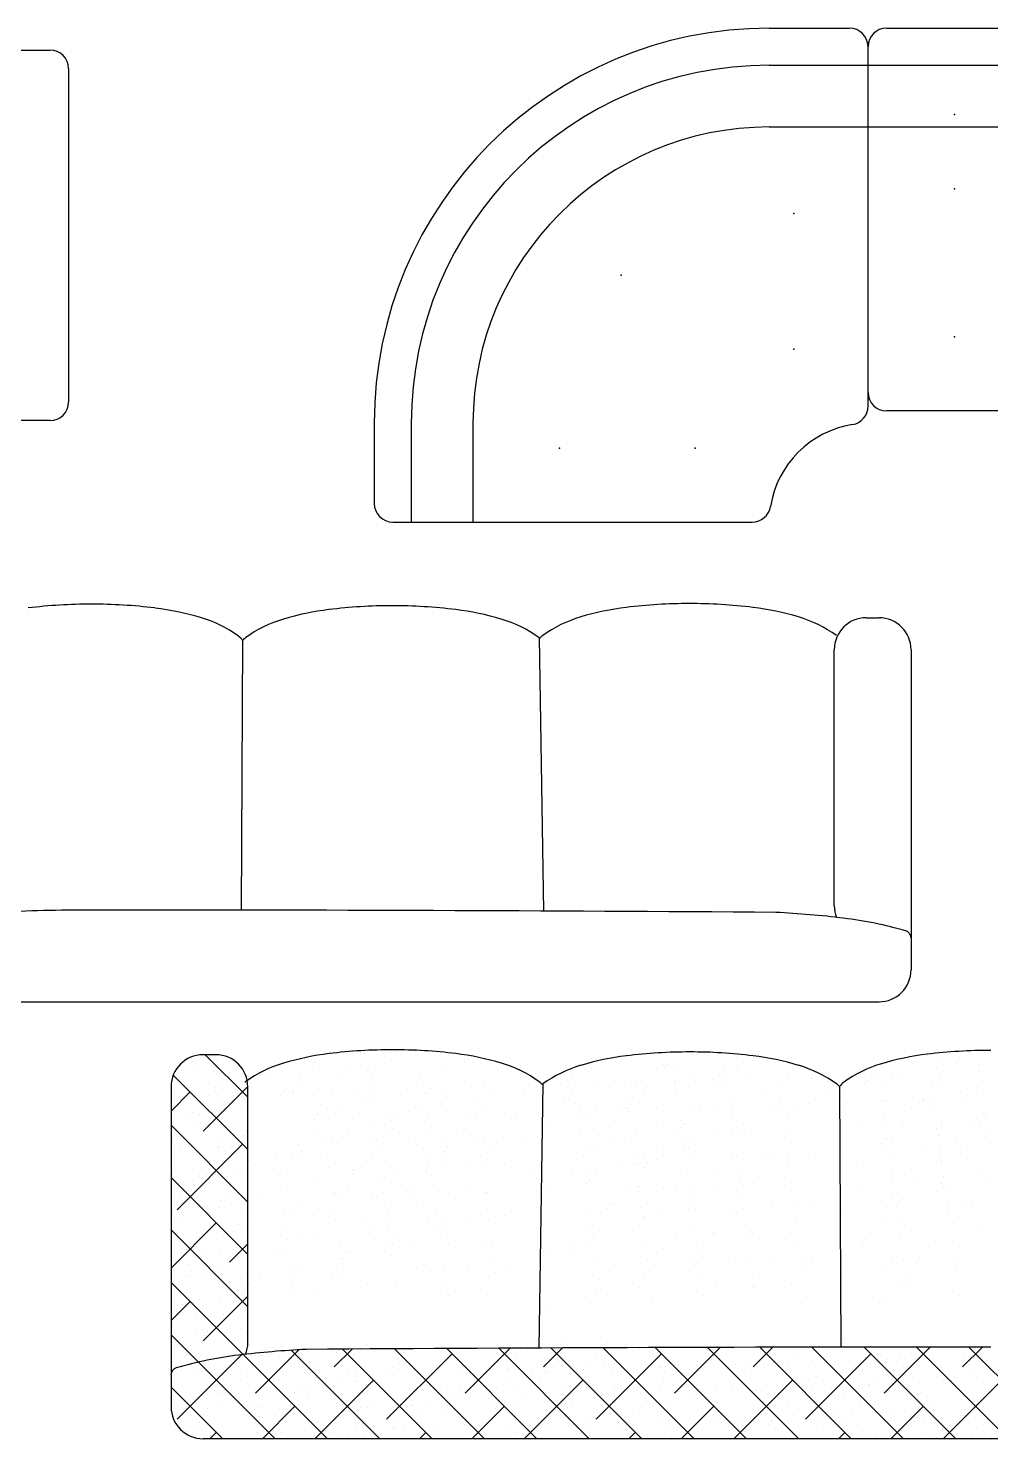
# Model space of a CAD drawing. Header units: inches. Extents: x 10.1 to 52.6, y 12.1 to 36.9.
# Drawn here: x 45.314 to 47.263, y 23.549 to 26.405 of the extents above; entities that cross this region are included whole.
import ezdxf

# ---------------------------------------------------------------- set-up
doc = ezdxf.new("R2010")
doc.units = ezdxf.units.IN
doc.header["$MEASUREMENT"] = 0
for name, color, linetype in [('02', 2, 'Continuous'), ('1', 1, 'Continuous'), ('4', 4, 'Continuous')]:
    doc.layers.add(name, color=color, linetype=linetype)

msp = doc.modelspace()

# ---------------------------------------------------------------- linework, layer by layer
at = {"layer": '02'}
for p, q in [((46.8143, 26.3304), (48.3893, 26.3304)), ((46.0893, 25.6054), (46.0893, 25.4054)), ((45.7583, 24.2409), (45.6722, 24.327)), ((45.7583, 24.1348), (45.6073, 24.2858)), ((45.6414, 24.2517), (45.6028, 24.213)), ((45.7583, 24.2625), (45.668, 24.1721)), ((45.7583, 24.0287), (45.6028, 24.1843)), ((45.7475, 24.1456), (45.6149, 24.013)), ((45.7583, 23.9227), (45.6028, 24.0782)), ((45.6945, 23.9865), (45.6028, 23.8948)), ((45.7583, 23.8166), (45.6028, 23.9721)), ((45.7583, 23.9443), (45.721, 23.907)), ((45.739, 23.9166), (45.739, 23.9166)), ((45.9195, 23.5494), (45.6028, 23.8661)), ((45.6414, 23.8274), (45.6028, 23.7888)), ((45.7583, 23.8382), (45.668, 23.7479)), ((45.8134, 23.5494), (45.6028, 23.76)), ((46.3958, 23.7333), (46.3574, 23.6948)), ((46.6619, 23.5494), (46.4777, 23.7336)), ((46.768, 23.5494), (46.5834, 23.734)), ((46.7152, 23.7344), (46.6226, 23.6418)), ((46.8741, 23.5494), (46.6891, 23.7343)), ((46.8215, 23.7347), (46.7817, 23.6948)), ((46.9801, 23.5494), (46.7949, 23.7346)), ((47.0862, 23.5494), (46.9007, 23.7348)), ((47.1923, 23.5494), (47.0066, 23.735)), ((47.1401, 23.7351), (47.0468, 23.6418)), ((47.2983, 23.5494), (47.1126, 23.7351)), ((47.2463, 23.7352), (47.2059, 23.6948)), ((47.4044, 23.5494), (47.2186, 23.7352)), ((45.7456, 23.7194), (45.6149, 23.5888)), ((45.8618, 23.7296), (45.774, 23.6418)), ((46.0256, 23.5494), (45.8463, 23.7286)), ((45.9693, 23.731), (45.9331, 23.6948)), ((46.1316, 23.5494), (45.9501, 23.7308)), ((46.1718, 23.7213), (46.0392, 23.5888)), ((46.2377, 23.5494), (46.0555, 23.7315)), ((46.3437, 23.5494), (46.161, 23.7321)), ((46.2893, 23.7328), (46.1983, 23.6418)), ((46.4498, 23.5494), (46.2665, 23.7327)), ((46.5559, 23.5494), (46.3721, 23.7332)), ((46.596, 23.7213), (46.4635, 23.5888)), ((47.0203, 23.7213), (46.8877, 23.5888)), ((47.2215, 23.7088), (47.2215, 23.7088)), ((45.7074, 23.5494), (45.6028, 23.6539)), ((46.0127, 23.6683), (45.8937, 23.5494)), ((46.4369, 23.6683), (46.318, 23.5494)), ((46.8612, 23.6683), (46.7423, 23.5494)), ((47.2855, 23.6683), (47.1665, 23.5494)), ((45.8536, 23.6153), (45.7877, 23.5494)), ((46.2778, 23.6153), (46.2119, 23.5494)), ((46.7021, 23.6153), (46.6362, 23.5494)), ((47.1264, 23.6153), (47.0605, 23.5494)), ((45.6945, 23.5622), (45.6816, 23.5494)), ((46.1187, 23.5622), (46.1059, 23.5494)), ((46.543, 23.5622), (46.5301, 23.5494)), ((46.6655, 23.5776), (46.6655, 23.5776)), ((46.9673, 23.5622), (46.9544, 23.5494))]:
    msp.add_line(p, q, dxfattribs=at)
msp.add_arc((46.8143, 25.6054), 0.725, 90, 180, dxfattribs=at)
at = {"layer": '1'}
for p, q in [((47.0143, 25.6399), (47.0143, 26.3679)), ((46.8143, 26.2054), (48.2643, 26.2054)), ((46.2143, 25.6054), (46.2143, 25.4054)), ((45.7477, 25.1659), (45.7451, 24.6197)), ((46.3484, 25.1712), (46.357, 24.6178)), ((46.9459, 24.6285), (46.9459, 25.1469)), ((46.0604, 24.3344), (46.0604, 24.3344)), ((45.6488, 24.3128), (45.6488, 24.3128)), ((45.8939, 24.3134), (45.8939, 24.3134)), ((45.9659, 24.3056), (45.9659, 24.3056)), ((46.049, 24.3319), (46.049, 24.3319)), ((46.0497, 24.3175), (46.0497, 24.3175)), ((46.0985, 24.3328), (46.0985, 24.3328)), ((46.1971, 24.3131), (46.1971, 24.3131)), ((46.2042, 24.3163), (46.2042, 24.3163)), ((46.5145, 24.3193), (46.5145, 24.3193)), ((46.5825, 24.3257), (46.5825, 24.3257)), ((46.6004, 24.3075), (46.6004, 24.3075)), ((46.6083, 24.308), (46.6083, 24.308)), ((46.6596, 24.3283), (46.6596, 24.3283)), ((46.7233, 24.3062), (46.7233, 24.3062)), ((46.7504, 24.3046), (46.7504, 24.3046)), ((46.762, 24.3114), (46.762, 24.3114)), ((47.1351, 24.3252), (47.1351, 24.3252)), ((47.1629, 24.316), (47.1629, 24.316)), ((47.1927, 24.3116), (47.1927, 24.3116)), ((47.1995, 24.319), (47.1995, 24.319)), ((47.241, 24.3078), (47.241, 24.3078)), ((47.2523, 24.3315), (47.2523, 24.3315)), ((45.6576, 24.2955), (45.6576, 24.2955)), ((45.6894, 24.2929), (45.6894, 24.2929)), ((45.7148, 24.2843), (45.7148, 24.2843)), ((45.7215, 24.2916), (45.7215, 24.2916)), ((45.7347, 24.298), (45.7347, 24.298)), ((45.7952, 24.2765), (45.7952, 24.2765)), ((45.8118, 24.3005), (45.8118, 24.3005)), ((45.8636, 24.2882), (45.8636, 24.2882)), ((45.8888, 24.3031), (45.8888, 24.3031)), ((45.9495, 24.2852), (45.9495, 24.2852)), ((45.9603, 24.3021), (45.9603, 24.3021)), ((45.9997, 24.2959), (45.9997, 24.2959)), ((46.0104, 24.2897), (46.0104, 24.2897)), ((46.0171, 24.2971), (46.0171, 24.2971)), ((46.1055, 24.2795), (46.1055, 24.2795)), ((46.1592, 24.2936), (46.1592, 24.2936)), ((46.3059, 24.2952), (46.3059, 24.2952)), ((46.4158, 24.2824), (46.4158, 24.2824)), ((46.4548, 24.2991), (46.4548, 24.2991)), ((46.6015, 24.3006), (46.6015, 24.3006)), ((46.6204, 24.3019), (46.6204, 24.3019)), ((46.6619, 24.2791), (46.6619, 24.2791)), ((46.6991, 24.2767), (46.6991, 24.2767)), ((46.7261, 24.2854), (46.7261, 24.2854)), ((46.7513, 24.2945), (46.7513, 24.2945)), ((46.7762, 24.2792), (46.7762, 24.2792)), ((46.8533, 24.2817), (46.8533, 24.2817)), ((46.9011, 24.2798), (46.9011, 24.2798)), ((47.0074, 24.2868), (47.0074, 24.2868)), ((47.0364, 24.2884), (47.0364, 24.2884)), ((47.0628, 24.2837), (47.0628, 24.2837)), ((47.0845, 24.2893), (47.0845, 24.2893)), ((47.1522, 24.2992), (47.1522, 24.2992)), ((47.1616, 24.2918), (47.1616, 24.2918)), ((47.2386, 24.2943), (47.2386, 24.2943)), ((45.6937, 24.2604), (45.6937, 24.2604)), ((45.6985, 24.2659), (45.6985, 24.2659)), ((45.8317, 24.2534), (45.8317, 24.2534)), ((45.8494, 24.2529), (45.8494, 24.2529)), ((45.8513, 24.249), (45.8513, 24.249)), ((45.8601, 24.2698), (45.8601, 24.2698)), ((45.901, 24.259), (45.901, 24.259)), ((45.9284, 24.2515), (45.9284, 24.2515)), ((45.9739, 24.2499), (45.9739, 24.2499)), ((46.004, 24.2634), (46.004, 24.2634)), ((46.0055, 24.254), (46.0055, 24.254)), ((46.0826, 24.2565), (46.0826, 24.2565)), ((46.0994, 24.2705), (46.0994, 24.2705)), ((46.1206, 24.2515), (46.1206, 24.2515)), ((46.1273, 24.2588), (46.1273, 24.2588)), ((46.1596, 24.2591), (46.1596, 24.2591)), ((46.2113, 24.262), (46.2113, 24.262)), ((46.2367, 24.2616), (46.2367, 24.2616)), ((46.2502, 24.2575), (46.2502, 24.2575)), ((46.3557, 24.2678), (46.3474, 23.7331)), ((46.3908, 24.2666), (46.3908, 24.2666)), ((46.4162, 24.2569), (46.4162, 24.2569)), ((46.4229, 24.2643), (46.4229, 24.2643)), ((46.4679, 24.2691), (46.4679, 24.2691)), ((46.5002, 24.2752), (46.5002, 24.2752)), ((46.5216, 24.265), (46.5216, 24.265)), ((46.545, 24.2717), (46.545, 24.2717)), ((46.5651, 24.2608), (46.5651, 24.2608)), ((46.6221, 24.2742), (46.6221, 24.2742)), ((46.6246, 24.2693), (46.6246, 24.2693)), ((46.6274, 24.2485), (46.6274, 24.2485)), ((46.6511, 24.2622), (46.6511, 24.2622)), ((46.7118, 24.2624), (46.7118, 24.2624)), ((46.7185, 24.2698), (46.7185, 24.2698)), ((46.801, 24.2475), (46.801, 24.2475)), ((46.832, 24.2679), (46.832, 24.2679)), ((46.9349, 24.2723), (46.9349, 24.2723)), ((46.9377, 24.2515), (46.9377, 24.2515)), ((46.9565, 24.2624), (46.959, 23.7349)), ((47.0074, 24.2679), (47.0074, 24.2679)), ((47.0141, 24.2752), (47.0141, 24.2752)), ((47.052, 24.2668), (47.052, 24.2668)), ((47.1423, 24.2709), (47.1423, 24.2709)), ((47.1562, 24.2718), (47.1562, 24.2718)), ((47.2018, 24.2522), (47.2018, 24.2522)), ((47.2453, 24.2753), (47.2453, 24.2753)), ((47.248, 24.2545), (47.248, 24.2545)), ((45.6201, 24.2414), (45.6201, 24.2414)), ((45.6783, 24.2444), (45.6783, 24.2444)), ((45.6965, 24.2396), (45.6965, 24.2396)), ((45.6972, 24.2439), (45.6972, 24.2439)), ((45.7492, 24.2206), (45.7492, 24.2206)), ((45.7599, 24.2374), (45.7599, 24.2374)), ((45.825, 24.246), (45.825, 24.246)), ((45.9053, 24.2265), (45.9053, 24.2265)), ((45.9992, 24.2382), (45.9992, 24.2382)), ((46.0068, 24.2426), (46.0068, 24.2426)), ((46.1126, 24.2251), (46.1126, 24.2251)), ((46.1501, 24.2252), (46.1501, 24.2252)), ((46.1608, 24.2421), (46.1608, 24.2421)), ((46.2156, 24.2295), (46.2156, 24.2295)), ((46.2376, 24.2206), (46.2376, 24.2206)), ((46.3171, 24.2455), (46.3171, 24.2455)), ((46.4001, 24.2429), (46.4001, 24.2429)), ((46.4229, 24.2281), (46.4229, 24.2281)), ((46.5259, 24.2325), (46.5259, 24.2325)), ((46.5332, 24.226), (46.5332, 24.226)), ((46.551, 24.2299), (46.551, 24.2299)), ((46.5617, 24.2468), (46.5617, 24.2468)), ((46.6635, 24.2202), (46.6635, 24.2202)), ((46.6753, 24.2226), (46.6753, 24.2226)), ((46.7332, 24.2311), (46.7332, 24.2311)), ((46.7405, 24.2228), (46.7405, 24.2228)), ((46.8176, 24.2253), (46.8176, 24.2253)), ((46.8362, 24.2354), (46.8362, 24.2354)), ((46.8624, 24.2191), (46.8624, 24.2191)), ((46.8947, 24.2278), (46.8947, 24.2278)), ((46.9709, 24.228), (46.9709, 24.228)), ((47.0435, 24.234), (47.0435, 24.234)), ((47.0488, 24.2328), (47.0488, 24.2328)), ((47.1017, 24.2199), (47.1017, 24.2199)), ((47.1176, 24.2296), (47.1176, 24.2296)), ((47.1243, 24.237), (47.1243, 24.237)), ((47.1259, 24.2353), (47.1259, 24.2353)), ((47.1465, 24.2384), (47.1465, 24.2384)), ((47.203, 24.2379), (47.203, 24.2379)), ((45.6396, 24.2023), (45.6396, 24.2023)), ((45.6464, 24.2096), (45.6464, 24.2096)), ((45.6598, 24.2051), (45.6598, 24.2051)), ((45.8927, 24.195), (45.8927, 24.195)), ((45.899, 24.2059), (45.899, 24.2059)), ((45.9081, 24.2057), (45.9081, 24.2057)), ((45.9352, 24.2077), (45.9352, 24.2077)), ((45.942, 24.2151), (45.942, 24.2151)), ((45.9698, 24.1976), (45.9698, 24.1976)), ((46.0469, 24.2001), (46.0469, 24.2001)), ((46.0499, 24.1929), (46.0499, 24.1929)), ((46.0607, 24.2098), (46.0607, 24.2098)), ((46.0841, 24.2116), (46.0841, 24.2116)), ((46.1169, 24.1926), (46.1169, 24.1926)), ((46.1239, 24.2026), (46.1239, 24.2026)), ((46.201, 24.2051), (46.201, 24.2051)), ((46.2184, 24.2087), (46.2184, 24.2087)), ((46.2308, 24.2132), (46.2308, 24.2132)), ((46.2781, 24.2076), (46.2781, 24.2076)), ((46.2999, 24.2106), (46.2999, 24.2106)), ((46.4272, 24.1956), (46.4272, 24.1956)), ((46.4322, 24.2127), (46.4322, 24.2127)), ((46.4508, 24.1976), (46.4508, 24.1976)), ((46.4615, 24.2145), (46.4615, 24.2145)), ((46.5093, 24.2152), (46.5093, 24.2152)), ((46.5264, 24.2187), (46.5264, 24.2187)), ((46.5287, 24.2116), (46.5287, 24.2116)), ((46.5864, 24.2177), (46.5864, 24.2177)), ((46.6345, 24.1942), (46.6345, 24.1942)), ((46.7008, 24.2152), (46.7008, 24.2152)), ((46.7375, 24.1985), (46.7375, 24.1985)), ((46.839, 24.2146), (46.839, 24.2146)), ((46.8517, 24.2022), (46.8517, 24.2022)), ((47.0478, 24.2015), (47.0478, 24.2015)), ((47.1493, 24.2176), (47.1493, 24.2176)), ((47.1632, 24.1915), (47.1632, 24.1915)), ((47.2278, 24.1913), (47.2278, 24.1913)), ((47.2346, 24.1987), (47.2346, 24.1987)), ((47.2526, 24.2069), (47.2526, 24.2069)), ((47.2551, 24.2001), (47.2551, 24.2001)), ((45.6032, 24.1625), (45.6032, 24.1625)), ((45.649, 24.1883), (45.649, 24.1883)), ((45.6615, 24.1875), (45.6615, 24.1875)), ((45.7036, 24.1853), (45.7036, 24.1853)), ((45.7386, 24.19), (45.7386, 24.19)), ((45.7499, 24.164), (45.7499, 24.164)), ((45.7566, 24.1714), (45.7566, 24.1714)), ((45.8987, 24.1679), (45.8987, 24.1679)), ((45.9605, 24.1775), (45.9605, 24.1775)), ((46.0139, 24.1882), (46.0139, 24.1882)), ((46.0455, 24.1695), (46.0455, 24.1695)), ((46.0522, 24.1768), (46.0522, 24.1768)), ((46.1196, 24.1718), (46.1196, 24.1718)), ((46.1943, 24.1734), (46.1943, 24.1734)), ((46.1997, 24.1783), (46.1997, 24.1783)), ((46.3614, 24.1821), (46.3614, 24.1821)), ((46.43, 24.1748), (46.43, 24.1748)), ((46.4693, 24.1644), (46.4693, 24.1644)), ((46.4899, 24.1788), (46.4899, 24.1788)), ((46.5463, 24.167), (46.5463, 24.167)), ((46.6006, 24.1829), (46.6006, 24.1829)), ((46.6234, 24.1695), (46.6234, 24.1695)), ((46.6366, 24.1804), (46.6366, 24.1804)), ((46.6388, 24.1617), (46.6388, 24.1617)), ((46.6434, 24.1878), (46.6434, 24.1878)), ((46.7005, 24.172), (46.7005, 24.172)), ((46.7403, 24.1777), (46.7403, 24.1777)), ((46.7515, 24.1699), (46.7515, 24.1699)), ((46.7623, 24.1868), (46.7623, 24.1868)), ((46.7775, 24.1745), (46.7775, 24.1745)), ((46.8546, 24.177), (46.8546, 24.177)), ((47.0015, 24.1876), (47.0015, 24.1876)), ((47.0506, 24.1807), (47.0506, 24.1807)), ((47.0811, 24.1898), (47.0811, 24.1898)), ((47.0858, 24.1846), (47.0858, 24.1846)), ((47.1524, 24.1746), (47.1524, 24.1746)), ((47.1564, 24.1632), (47.1564, 24.1632)), ((47.1629, 24.1871), (47.1629, 24.1871)), ((47.24, 24.1896), (47.24, 24.1896)), ((47.2594, 24.1676), (47.2594, 24.1676)), ((45.6049, 24.1484), (45.6049, 24.1484)), ((45.6215, 24.1367), (45.6215, 24.1367)), ((45.6985, 24.1392), (45.6985, 24.1392)), ((45.6987, 24.1413), (45.6987, 24.1413)), ((45.7079, 24.1528), (45.7079, 24.1528)), ((45.8603, 24.1452), (45.8603, 24.1452)), ((45.8669, 24.1331), (45.8669, 24.1331)), ((45.9152, 24.1514), (45.9152, 24.1514)), ((45.9297, 24.1468), (45.9297, 24.1468)), ((45.9498, 24.1606), (45.9498, 24.1606)), ((46.0068, 24.1493), (46.0068, 24.1493)), ((46.0182, 24.1557), (46.0182, 24.1557)), ((46.0209, 24.1349), (46.0209, 24.1349)), ((46.0839, 24.1518), (46.0839, 24.1518)), ((46.0996, 24.146), (46.0996, 24.146)), ((46.161, 24.1544), (46.161, 24.1544)), ((46.1624, 24.1386), (46.1624, 24.1386)), ((46.2255, 24.1543), (46.2255, 24.1543)), ((46.238, 24.1569), (46.238, 24.1569)), ((46.2612, 24.1498), (46.2612, 24.1498)), ((46.3151, 24.1594), (46.3151, 24.1594)), ((46.4513, 24.1367), (46.4513, 24.1367)), ((46.458, 24.144), (46.458, 24.144)), ((46.5005, 24.1506), (46.5005, 24.1506)), ((46.5358, 24.1573), (46.5358, 24.1573)), ((46.6002, 24.1406), (46.6002, 24.1406)), ((46.6416, 24.1408), (46.6416, 24.1408)), ((46.6514, 24.1376), (46.6514, 24.1376)), ((46.6621, 24.1545), (46.6621, 24.1545)), ((46.8461, 24.1603), (46.8461, 24.1603)), ((47.0425, 24.1476), (47.0425, 24.1476)), ((47.0492, 24.155), (47.0492, 24.155)), ((47.0522, 24.1423), (47.0522, 24.1423)), ((47.063, 24.1592), (47.063, 24.1592)), ((47.1913, 24.1515), (47.1913, 24.1515)), ((47.2025, 24.1355), (47.2025, 24.1355)), ((47.2622, 24.1468), (47.2622, 24.1468)), ((45.6092, 24.1159), (45.6092, 24.1159)), ((45.7106, 24.1319), (45.7106, 24.1319)), ((45.7134, 24.1242), (45.7134, 24.1242)), ((45.7602, 24.1129), (45.7602, 24.1129)), ((45.8165, 24.1145), (45.8165, 24.1145)), ((45.8496, 24.1283), (45.8496, 24.1283)), ((45.8601, 24.1257), (45.8601, 24.1257)), ((45.9195, 24.1188), (45.9195, 24.1188)), ((45.9994, 24.1137), (45.9994, 24.1137)), ((46.009, 24.1297), (46.009, 24.1297)), ((46.1268, 24.1175), (46.1268, 24.1175)), ((46.1557, 24.1312), (46.1557, 24.1312)), ((46.1611, 24.1175), (46.1611, 24.1175)), ((46.2298, 24.1218), (46.2298, 24.1218)), ((46.2505, 24.133), (46.2505, 24.133)), ((46.2776, 24.1053), (46.2776, 24.1053)), ((46.4371, 24.1204), (46.4371, 24.1204)), ((46.5088, 24.1129), (46.5088, 24.1129)), ((46.5401, 24.1248), (46.5401, 24.1248)), ((46.5512, 24.1053), (46.5512, 24.1053)), ((46.5619, 24.1222), (46.5619, 24.1222)), ((46.5683, 24.1058), (46.5683, 24.1058)), ((46.5859, 24.1154), (46.5859, 24.1154)), ((46.663, 24.1179), (46.663, 24.1179)), ((46.74, 24.1204), (46.74, 24.1204)), ((46.7474, 24.1234), (46.7474, 24.1234)), ((46.8012, 24.123), (46.8012, 24.123)), ((46.8171, 24.1229), (46.8171, 24.1229)), ((46.8504, 24.1278), (46.8504, 24.1278)), ((46.8531, 24.1069), (46.8531, 24.1069)), ((46.8942, 24.1255), (46.8942, 24.1255)), ((46.9628, 24.1268), (46.9628, 24.1268)), ((47.006, 24.1078), (47.006, 24.1078)), ((47.0577, 24.1264), (47.0577, 24.1264)), ((47.1254, 24.133), (47.1254, 24.133)), ((47.1527, 24.1093), (47.1527, 24.1093)), ((47.1595, 24.1167), (47.1595, 24.1167)), ((47.1607, 24.1307), (47.1607, 24.1307)), ((47.1635, 24.1099), (47.1635, 24.1099)), ((47.2021, 24.1276), (47.2021, 24.1276)), ((45.6119, 24.0951), (45.6119, 24.0951)), ((45.66, 24.0806), (45.66, 24.0806)), ((45.661, 24.0852), (45.661, 24.0852)), ((45.6747, 24.082), (45.6747, 24.082)), ((45.6815, 24.0894), (45.6815, 24.0894)), ((45.7178, 24.0776), (45.7178, 24.0776)), ((45.7381, 24.0877), (45.7381, 24.0877)), ((45.7494, 24.096), (45.7494, 24.096)), ((45.8208, 24.082), (45.8208, 24.082)), ((45.8236, 24.0859), (45.8236, 24.0859)), ((45.8993, 24.0813), (45.8993, 24.0813)), ((45.9222, 24.098), (45.9222, 24.098)), ((45.9693, 24.0952), (45.9693, 24.0952)), ((45.9703, 24.0875), (45.9703, 24.0875)), ((45.9771, 24.0949), (45.9771, 24.0949)), ((46.0281, 24.0806), (46.0281, 24.0806)), ((46.0464, 24.0977), (46.0464, 24.0977)), ((46.0609, 24.0852), (46.0609, 24.0852)), ((46.1192, 24.0914), (46.1192, 24.0914)), ((46.1235, 24.1003), (46.1235, 24.1003)), ((46.1311, 24.0849), (46.1311, 24.0849)), ((46.1503, 24.1007), (46.1503, 24.1007)), ((46.2005, 24.1028), (46.2005, 24.1028)), ((46.2325, 24.101), (46.2325, 24.101)), ((46.3384, 24.0835), (46.3384, 24.0835)), ((46.4148, 24.0969), (46.4148, 24.0969)), ((46.4414, 24.0879), (46.4414, 24.0879)), ((46.4618, 24.0899), (46.4618, 24.0899)), ((46.5428, 24.104), (46.5428, 24.104)), ((46.5615, 24.0984), (46.5615, 24.0984)), ((46.6487, 24.0865), (46.6487, 24.0865)), ((46.701, 24.0907), (46.701, 24.0907)), ((46.7517, 24.0909), (46.7517, 24.0909)), ((47.062, 24.0938), (47.062, 24.0938)), ((47.1019, 24.0953), (47.1019, 24.0953)), ((47.1668, 24.0791), (47.1668, 24.0791)), ((47.2439, 24.0816), (47.2439, 24.0816)), ((45.6493, 24.0637), (45.6493, 24.0637)), ((45.8235, 24.0611), (45.8235, 24.0611)), ((45.9339, 24.0477), (45.9339, 24.0477)), ((45.9607, 24.0529), (45.9607, 24.0529)), ((46.0324, 24.0481), (46.0324, 24.0481)), ((46.0501, 24.0684), (46.0501, 24.0684)), ((46.0806, 24.0492), (46.0806, 24.0492)), ((46.0873, 24.0566), (46.0873, 24.0566)), ((46.1338, 24.0641), (46.1338, 24.0641)), ((46.2, 24.0537), (46.2, 24.0537)), ((46.2419, 24.0488), (46.2419, 24.0488)), ((46.3427, 24.051), (46.3427, 24.051)), ((46.3616, 24.0576), (46.3616, 24.0576)), ((46.4441, 24.0671), (46.4441, 24.0671)), ((46.451, 24.073), (46.451, 24.073)), ((46.525, 24.0586), (46.525, 24.0586)), ((46.55, 24.0496), (46.55, 24.0496)), ((46.5502, 24.0589), (46.5502, 24.0589)), ((46.6009, 24.0584), (46.6009, 24.0584)), ((46.6273, 24.0614), (46.6273, 24.0614)), ((46.653, 24.054), (46.653, 24.054)), ((46.7044, 24.064), (46.7044, 24.064)), ((46.7544, 24.0701), (46.7544, 24.0701)), ((46.7625, 24.0622), (46.7625, 24.0622)), ((46.7814, 24.0665), (46.7814, 24.0665)), ((46.8585, 24.069), (46.8585, 24.069)), ((46.8603, 24.0526), (46.8603, 24.0526)), ((47.0017, 24.063), (47.0017, 24.063)), ((47.0647, 24.073), (47.0647, 24.073)), ((47.1162, 24.0695), (47.1162, 24.0695)), ((47.1526, 24.05), (47.1526, 24.05)), ((47.1634, 24.0669), (47.1634, 24.0669)), ((47.1706, 24.0556), (47.1706, 24.0556)), ((47.2629, 24.0711), (47.2629, 24.0711)), ((45.6191, 24.0407), (45.6191, 24.0407)), ((45.6253, 24.0287), (45.6253, 24.0287)), ((45.6383, 24.0422), (45.6383, 24.0422)), ((45.7024, 24.0312), (45.7024, 24.0312)), ((45.7221, 24.0451), (45.7221, 24.0451)), ((45.7248, 24.0243), (45.7248, 24.0243)), ((45.785, 24.0438), (45.785, 24.0438)), ((45.8606, 24.0206), (45.8606, 24.0206)), ((45.9294, 24.0437), (45.9294, 24.0437)), ((45.95, 24.0361), (45.95, 24.0361)), ((46.0107, 24.0413), (46.0107, 24.0413)), ((46.0351, 24.0272), (46.0351, 24.0272)), ((46.0878, 24.0438), (46.0878, 24.0438)), ((46.0998, 24.0214), (46.0998, 24.0214)), ((46.1649, 24.0463), (46.1649, 24.0463)), ((46.2397, 24.0467), (46.2397, 24.0467)), ((46.3454, 24.0302), (46.3454, 24.0302)), ((46.4931, 24.0238), (46.4931, 24.0238)), ((46.5007, 24.026), (46.5007, 24.026)), ((46.6557, 24.0332), (46.6557, 24.0332)), ((46.6623, 24.0299), (46.6623, 24.0299)), ((46.7517, 24.0454), (46.7517, 24.0454)), ((46.8646, 24.0201), (46.8646, 24.0201)), ((46.8955, 24.0208), (46.8955, 24.0208)), ((47.0632, 24.0346), (47.0632, 24.0346)), ((47.0776, 24.0274), (47.0776, 24.0274)), ((47.0843, 24.0347), (47.0843, 24.0347)), ((47.1749, 24.023), (47.1749, 24.023)), ((47.2038, 24.0308), (47.2038, 24.0308)), ((47.2264, 24.0313), (47.2264, 24.0313)), ((45.6064, 24.0074), (45.6064, 24.0074)), ((45.6234, 24.0082), (45.6234, 24.0082)), ((45.6989, 24.0167), (45.6989, 24.0167)), ((45.7485, 24.0039), (45.7485, 24.0039)), ((45.8307, 24.0068), (45.8307, 24.0068)), ((45.8498, 24.0038), (45.8498, 24.0038)), ((45.8952, 24.0055), (45.8952, 24.0055)), ((45.902, 24.0129), (45.902, 24.0129)), ((45.9337, 24.0112), (45.9337, 24.0112)), ((45.9364, 23.9904), (45.9364, 23.9904)), ((46.0441, 24.0094), (46.0441, 24.0094)), ((46.0477, 23.993), (46.0477, 23.993)), ((46.1248, 23.9956), (46.1248, 23.9956)), ((46.141, 24.0098), (46.141, 24.0098)), ((46.1613, 23.993), (46.1613, 23.993)), ((46.2019, 23.9981), (46.2019, 23.9981)), ((46.244, 24.0141), (46.244, 24.0141)), ((46.2467, 23.9933), (46.2467, 23.9933)), ((46.2789, 24.0006), (46.2789, 24.0006)), ((46.4513, 24.0128), (46.4513, 24.0128)), ((46.4864, 24.0164), (46.4864, 24.0164)), ((46.5543, 24.0171), (46.5543, 24.0171)), ((46.557, 23.9963), (46.557, 23.9963)), ((46.5622, 23.9976), (46.5622, 23.9976)), ((46.5872, 24.0107), (46.5872, 24.0107)), ((46.6516, 24.0131), (46.6516, 24.0131)), ((46.6643, 24.0132), (46.6643, 24.0132)), ((46.7414, 24.0157), (46.7414, 24.0157)), ((46.7616, 24.0157), (46.7616, 24.0157)), ((46.8185, 24.0182), (46.8185, 24.0182)), ((46.8673, 23.9993), (46.8673, 23.9993)), ((46.963, 24.0023), (46.963, 24.0023)), ((47.0525, 24.0177), (47.0525, 24.0177)), ((47.0719, 24.0187), (47.0719, 24.0187)), ((47.1776, 24.0022), (47.1776, 24.0022)), ((47.1946, 23.9965), (47.1946, 23.9965)), ((45.6261, 23.9874), (45.6261, 23.9874)), ((45.6624, 23.9804), (45.6624, 23.9804)), ((45.7098, 23.9618), (45.7098, 23.9618)), ((45.7166, 23.9691), (45.7166, 23.9691)), ((45.732, 23.9699), (45.732, 23.9699)), ((45.7394, 23.983), (45.7394, 23.983)), ((45.7497, 23.9714), (45.7497, 23.9714)), ((45.7604, 23.9883), (45.7604, 23.9883)), ((45.835, 23.9743), (45.835, 23.9743)), ((45.8587, 23.9657), (45.8587, 23.9657)), ((45.9996, 23.9891), (45.9996, 23.9891)), ((46.0054, 23.9672), (46.0054, 23.9672)), ((46.0122, 23.9746), (46.0122, 23.9746)), ((46.0423, 23.9729), (46.0423, 23.9729)), ((46.1453, 23.9773), (46.1453, 23.9773)), ((46.1505, 23.9761), (46.1505, 23.9761)), ((46.4499, 23.9766), (46.4499, 23.9766)), ((46.4556, 23.9802), (46.4556, 23.9802)), ((46.462, 23.9653), (46.462, 23.9653)), ((46.5514, 23.9808), (46.5514, 23.9808)), ((46.6629, 23.9788), (46.6629, 23.9788)), ((46.7012, 23.9661), (46.7012, 23.9661)), ((46.7659, 23.9832), (46.7659, 23.9832)), ((46.7686, 23.9624), (46.7686, 23.9624)), ((46.7809, 23.9642), (46.7809, 23.9642)), ((46.858, 23.9667), (46.858, 23.9667)), ((47.0411, 23.9875), (47.0411, 23.9875)), ((47.0762, 23.9862), (47.0762, 23.9862)), ((47.0789, 23.9653), (47.0789, 23.9653)), ((47.1021, 23.9707), (47.1021, 23.9707)), ((47.1878, 23.9891), (47.1878, 23.9891)), ((47.2434, 23.9793), (47.2434, 23.9793)), ((45.6495, 23.9391), (45.6495, 23.9391)), ((45.6602, 23.956), (45.6602, 23.956)), ((45.7362, 23.9374), (45.7362, 23.9374)), ((45.8377, 23.9535), (45.8377, 23.9535)), ((45.8995, 23.9568), (45.8995, 23.9568)), ((45.9436, 23.936), (45.9436, 23.936)), ((46.0465, 23.9404), (46.0465, 23.9404)), ((46.0504, 23.9438), (46.0504, 23.9438)), ((46.0611, 23.9607), (46.0611, 23.9607)), ((46.0873, 23.9415), (46.0873, 23.9415)), ((46.148, 23.9564), (46.148, 23.9564)), ((46.1644, 23.944), (46.1644, 23.944)), ((46.2414, 23.9465), (46.2414, 23.9465)), ((46.2539, 23.939), (46.2539, 23.939)), ((46.4113, 23.9344), (46.4113, 23.9344)), ((46.418, 23.9418), (46.418, 23.9418)), ((46.4513, 23.9485), (46.4513, 23.9485)), ((46.4583, 23.9594), (46.4583, 23.9594)), ((46.5642, 23.942), (46.5642, 23.942)), ((46.6011, 23.9338), (46.6011, 23.9338)), ((46.6268, 23.9591), (46.6268, 23.9591)), ((46.6672, 23.9463), (46.6672, 23.9463)), ((46.7039, 23.9616), (46.7039, 23.9616)), ((46.8745, 23.9449), (46.8745, 23.9449)), ((47.002, 23.9384), (47.002, 23.9384)), ((47.0024, 23.9454), (47.0024, 23.9454)), ((47.0092, 23.9528), (47.0092, 23.9528)), ((47.1513, 23.9493), (47.1513, 23.9493)), ((47.1848, 23.9479), (47.1848, 23.9479)), ((45.6249, 23.9264), (45.6249, 23.9264)), ((45.6332, 23.9331), (45.6332, 23.9331)), ((45.6734, 23.922), (45.6734, 23.922)), ((45.7019, 23.9289), (45.7019, 23.9289)), ((45.8201, 23.9235), (45.8201, 23.9235)), ((45.8268, 23.9309), (45.8268, 23.9309)), ((45.9502, 23.9115), (45.9502, 23.9115)), ((45.961, 23.9284), (45.961, 23.9284)), ((45.969, 23.9274), (45.969, 23.9274)), ((46.0493, 23.9196), (46.0493, 23.9196)), ((46.2581, 23.9065), (46.2581, 23.9065)), ((46.3511, 23.9161), (46.3511, 23.9161)), ((46.3618, 23.933), (46.3618, 23.933)), ((46.4655, 23.9051), (46.4655, 23.9051)), ((46.5685, 23.9094), (46.5685, 23.9094)), ((46.6626, 23.9054), (46.6626, 23.9054)), ((46.6682, 23.9052), (46.6682, 23.9052)), ((46.6699, 23.9255), (46.6699, 23.9255)), ((46.7453, 23.9077), (46.7453, 23.9077)), ((46.7758, 23.908), (46.7758, 23.908)), ((46.8223, 23.9102), (46.8223, 23.9102)), ((46.8788, 23.9124), (46.8788, 23.9124)), ((46.8994, 23.9127), (46.8994, 23.9127)), ((47.0634, 23.91), (47.0634, 23.91)), ((47.0861, 23.911), (47.0861, 23.911)), ((47.1127, 23.9071), (47.1127, 23.9071)), ((47.1194, 23.9145), (47.1194, 23.9145)), ((47.1891, 23.9154), (47.1891, 23.9154)), ((45.6347, 23.8798), (45.6347, 23.8798)), ((45.6375, 23.9005), (45.6375, 23.9005)), ((45.6403, 23.8797), (45.6403, 23.8797)), ((45.6415, 23.8872), (45.6415, 23.8872)), ((45.6991, 23.8922), (45.6991, 23.8922)), ((45.7836, 23.8837), (45.7836, 23.8837)), ((45.8448, 23.8991), (45.8448, 23.8991)), ((45.85, 23.8792), (45.85, 23.8792)), ((45.8608, 23.8961), (45.8608, 23.8961)), ((45.9303, 23.8853), (45.9303, 23.8853)), ((45.9371, 23.8926), (45.9371, 23.8926)), ((45.9478, 23.9035), (45.9478, 23.9035)), ((45.9506, 23.8827), (45.9506, 23.8827)), ((46.1, 23.8968), (46.1, 23.8968)), ((46.1287, 23.8875), (46.1287, 23.8875)), ((46.1552, 23.9021), (46.1552, 23.9021)), ((46.2058, 23.89), (46.2058, 23.89)), ((46.2609, 23.8857), (46.2609, 23.8857)), ((46.2828, 23.8926), (46.2828, 23.8926)), ((46.5009, 23.9015), (46.5009, 23.9015)), ((46.5712, 23.8886), (46.5712, 23.8886)), ((46.6518, 23.8885), (46.6518, 23.8885)), ((46.8815, 23.8916), (46.8815, 23.8916)), ((46.9633, 23.8777), (46.9633, 23.8777)), ((47.0527, 23.8932), (47.0527, 23.8932)), ((47.0904, 23.8785), (47.0904, 23.8785)), ((47.1918, 23.8946), (47.1918, 23.8946)), ((45.6662, 23.8724), (45.6662, 23.8724)), ((45.7433, 23.8749), (45.7433, 23.8749)), ((45.7461, 23.8623), (45.7461, 23.8623)), ((45.7517, 23.8489), (45.7517, 23.8489)), ((45.7606, 23.8638), (45.7606, 23.8638)), ((45.8491, 23.8666), (45.8491, 23.8666)), ((45.9999, 23.8645), (45.9999, 23.8645)), ((46.0564, 23.8652), (46.0564, 23.8652)), ((46.1594, 23.8696), (46.1594, 23.8696)), ((46.1622, 23.8488), (46.1622, 23.8488)), ((46.4697, 23.8726), (46.4697, 23.8726)), ((46.4725, 23.8517), (46.4725, 23.8517)), ((46.5516, 23.8562), (46.5516, 23.8562)), ((46.5624, 23.8731), (46.5624, 23.8731)), ((46.6771, 23.8712), (46.6771, 23.8712)), ((46.7052, 23.8569), (46.7052, 23.8569)), ((46.78, 23.8755), (46.78, 23.8755)), ((46.7823, 23.8595), (46.7823, 23.8595)), ((46.7828, 23.8547), (46.7828, 23.8547)), ((46.8594, 23.862), (46.8594, 23.862)), ((47.0762, 23.8673), (47.0762, 23.8673)), ((47.0931, 23.8577), (47.0931, 23.8577)), ((45.6262, 23.8217), (45.6262, 23.8217)), ((45.6474, 23.8254), (45.6474, 23.8254)), ((45.6605, 23.8314), (45.6605, 23.8314)), ((45.7033, 23.8242), (45.7033, 23.8242)), ((45.745, 23.8415), (45.745, 23.8415)), ((45.7504, 23.8297), (45.7504, 23.8297)), ((45.8519, 23.8458), (45.8519, 23.8458)), ((45.8938, 23.8454), (45.8938, 23.8454)), ((46.1657, 23.8393), (46.1657, 23.8393)), ((46.2428, 23.8418), (46.2428, 23.8418)), ((46.4515, 23.8239), (46.4515, 23.8239)), ((46.4622, 23.8408), (46.4622, 23.8408)), ((46.5783, 23.8343), (46.5783, 23.8343)), ((46.6813, 23.8386), (46.6813, 23.8386)), ((46.8887, 23.8373), (46.8887, 23.8373)), ((47.0376, 23.8251), (47.0376, 23.8251)), ((47.0443, 23.8325), (47.0443, 23.8325)), ((47.199, 23.8402), (47.199, 23.8402)), ((45.6497, 23.8146), (45.6497, 23.8146)), ((45.6517, 23.7929), (45.6517, 23.7929)), ((45.7085, 23.8017), (45.7085, 23.8017)), ((45.7532, 23.8089), (45.7532, 23.8089)), ((46.3513, 23.7916), (46.3513, 23.7916)), ((46.3621, 23.8085), (46.3621, 23.8085)), ((45.6544, 23.772), (45.6544, 23.772)), ((45.6658, 23.7701), (45.6658, 23.7701)), ((45.6766, 23.7669), (45.6766, 23.7669)), ((45.7428, 23.7726), (45.7428, 23.7726)), ((45.6698, 23.7595), (45.6698, 23.7595)), ((45.7609, 23.7392), (45.7609, 23.7392)), ((45.866, 23.7381), (45.866, 23.7381)), ((46.0001, 23.74), (46.0001, 23.74)), ((46.2467, 23.7338), (46.2467, 23.7338)), ((46.3237, 23.7363), (46.3237, 23.7363)), ((46.401, 23.7446), (46.401, 23.7446)), ((46.4867, 23.7441), (46.4867, 23.7441)), ((46.9624, 23.7431), (46.9624, 23.7431)), ((46.9635, 23.7531), (46.9635, 23.7531)), ((46.9692, 23.7505), (46.9692, 23.7505)), ((47.0058, 23.7339), (47.0058, 23.7339)), ((45.6301, 23.7136), (45.6301, 23.7136)), ((45.6333, 23.7197), (45.6333, 23.7197)), ((45.6616, 23.7177), (45.6616, 23.7177)), ((45.7072, 23.7161), (45.7072, 23.7161)), ((45.7801, 23.7213), (45.7801, 23.7213)), ((45.7842, 23.7187), (45.7842, 23.7187)), ((45.7868, 23.7287), (45.7868, 23.7287)), ((45.8613, 23.7212), (45.8613, 23.7212)), ((45.8999, 23.7076), (45.8999, 23.7076)), ((45.9289, 23.7252), (45.9289, 23.7252)), ((45.9384, 23.7237), (45.9384, 23.7237)), ((45.9719, 23.7207), (45.9719, 23.7207)), ((46.0154, 23.7262), (46.0154, 23.7262)), ((46.0616, 23.7115), (46.0616, 23.7115)), ((46.0749, 23.725), (46.0749, 23.725)), ((46.0757, 23.7268), (46.0757, 23.7268)), ((46.0925, 23.7287), (46.0925, 23.7287)), ((46.151, 23.727), (46.151, 23.727)), ((46.1696, 23.7313), (46.1696, 23.7313)), ((46.2245, 23.7307), (46.2245, 23.7307)), ((46.2822, 23.7236), (46.2822, 23.7236)), ((46.3008, 23.7123), (46.3008, 23.7123)), ((46.3712, 23.7322), (46.3712, 23.7322)), ((46.3852, 23.728), (46.3852, 23.728)), ((46.3879, 23.7072), (46.3879, 23.7072)), ((46.4625, 23.7162), (46.4625, 23.7162)), ((46.5519, 23.7316), (46.5519, 23.7316)), ((46.5925, 23.7266), (46.5925, 23.7266)), ((46.6955, 23.731), (46.6955, 23.731)), ((46.6983, 23.7102), (46.6983, 23.7102)), ((46.7017, 23.717), (46.7017, 23.717)), ((46.7838, 23.7068), (46.7838, 23.7068)), ((46.8633, 23.7208), (46.8633, 23.7208)), ((46.9003, 23.7057), (46.9003, 23.7057)), ((46.9028, 23.7296), (46.9028, 23.7296)), ((46.9773, 23.7082), (46.9773, 23.7082)), ((47.0086, 23.7131), (47.0086, 23.7131)), ((47.0544, 23.7107), (47.0544, 23.7107)), ((47.0727, 23.7049), (47.0727, 23.7049)), ((47.0794, 23.7123), (47.0794, 23.7123)), ((47.1026, 23.7216), (47.1026, 23.7216)), ((47.1315, 23.7133), (47.1315, 23.7133)), ((47.2086, 23.7158), (47.2086, 23.7158)), ((47.2131, 23.7326), (47.2131, 23.7326)), ((47.2535, 23.7086), (47.2535, 23.7086)), ((45.6499, 23.69), (45.6499, 23.69)), ((45.6659, 23.6852), (45.6659, 23.6852)), ((45.7436, 23.6815), (45.7436, 23.6815)), ((45.7673, 23.7013), (45.7673, 23.7013)), ((45.8732, 23.6838), (45.8732, 23.6838)), ((45.8903, 23.683), (45.8903, 23.683)), ((45.8971, 23.6904), (45.8971, 23.6904)), ((45.9614, 23.6792), (45.9614, 23.6792)), ((45.9762, 23.6882), (45.9762, 23.6882)), ((46.0392, 23.6869), (46.0392, 23.6869)), ((46.0508, 23.6947), (46.0508, 23.6947)), ((46.0525, 23.678), (46.0525, 23.678)), ((46.0776, 23.7042), (46.0776, 23.7042)), ((46.1295, 23.6805), (46.1295, 23.6805)), ((46.1859, 23.6885), (46.1859, 23.6885)), ((46.1926, 23.6959), (46.1926, 23.6959)), ((46.2006, 23.68), (46.2006, 23.68)), ((46.2066, 23.683), (46.2066, 23.683)), ((46.2837, 23.6855), (46.2837, 23.6855)), ((46.2865, 23.6911), (46.2865, 23.6911)), ((46.3348, 23.6924), (46.3348, 23.6924)), ((46.3607, 23.6881), (46.3607, 23.6881)), ((46.3623, 23.6839), (46.3623, 23.6839)), ((46.4378, 23.6906), (46.4378, 23.6906)), ((46.4517, 23.6993), (46.4517, 23.6993)), ((46.4815, 23.694), (46.4815, 23.694)), ((46.4882, 23.7013), (46.4882, 23.7013)), ((46.4938, 23.6897), (46.4938, 23.6897)), ((46.5149, 23.6931), (46.5149, 23.6931)), ((46.592, 23.6956), (46.592, 23.6956)), ((46.5968, 23.6941), (46.5968, 23.6941)), ((46.6015, 23.6847), (46.6015, 23.6847)), ((46.6304, 23.6979), (46.6304, 23.6979)), ((46.669, 23.6981), (46.669, 23.6981)), ((46.7461, 23.7007), (46.7461, 23.7007)), ((46.7632, 23.6885), (46.7632, 23.6885)), ((46.7771, 23.6994), (46.7771, 23.6994)), ((46.8041, 23.6927), (46.8041, 23.6927)), ((46.8232, 23.7032), (46.8232, 23.7032)), ((46.8526, 23.704), (46.8526, 23.704)), ((46.9071, 23.6971), (46.9071, 23.6971)), ((46.9099, 23.6762), (46.9099, 23.6762)), ((46.9259, 23.7033), (46.9259, 23.7033)), ((47.0024, 23.6893), (47.0024, 23.6893)), ((47.1144, 23.6957), (47.1144, 23.6957)), ((47.1533, 23.6763), (47.1533, 23.6763)), ((47.1641, 23.6932), (47.1641, 23.6932)), ((47.2174, 23.7), (47.2174, 23.7)), ((47.2202, 23.6792), (47.2202, 23.6792)), ((45.6671, 23.6654), (45.6671, 23.6654)), ((45.7442, 23.6679), (45.7442, 23.6679)), ((45.7998, 23.6753), (45.7998, 23.6753)), ((45.8212, 23.6704), (45.8212, 23.6704)), ((45.8775, 23.6513), (45.8775, 23.6513)), ((45.8983, 23.6729), (45.8983, 23.6729)), ((45.9507, 23.6624), (45.9507, 23.6624)), ((45.9754, 23.6755), (45.9754, 23.6755)), ((45.9789, 23.6673), (45.9789, 23.6673)), ((46.0073, 23.6521), (46.0073, 23.6521)), ((46.0848, 23.6499), (46.0848, 23.6499)), ((46.1005, 23.6477), (46.1005, 23.6477)), ((46.1494, 23.6487), (46.1494, 23.6487)), ((46.1878, 23.6543), (46.1878, 23.6543)), ((46.2621, 23.6516), (46.2621, 23.6516)), ((46.2892, 23.6703), (46.2892, 23.6703)), ((46.2961, 23.6502), (46.2961, 23.6502)), ((46.3029, 23.6576), (46.3029, 23.6576)), ((46.3515, 23.667), (46.3515, 23.667)), ((46.3951, 23.6529), (46.3951, 23.6529)), ((46.445, 23.6541), (46.445, 23.6541)), ((46.4981, 23.6572), (46.4981, 23.6572)), ((46.5014, 23.6523), (46.5014, 23.6523)), ((46.5917, 23.6557), (46.5917, 23.6557)), ((46.5985, 23.6631), (46.5985, 23.6631)), ((46.5995, 23.6733), (46.5995, 23.6733)), ((46.663, 23.6562), (46.663, 23.6562)), ((46.7054, 23.6558), (46.7054, 23.6558)), ((46.7406, 23.6596), (46.7406, 23.6596)), ((46.7524, 23.6717), (46.7524, 23.6717)), ((46.7857, 23.6491), (46.7857, 23.6491)), ((46.8084, 23.6602), (46.8084, 23.6602)), ((46.8628, 23.6516), (46.8628, 23.6516)), ((46.8873, 23.6612), (46.8873, 23.6612)), ((46.8941, 23.6685), (46.8941, 23.6685)), ((46.9022, 23.657), (46.9022, 23.657)), ((46.9398, 23.6541), (46.9398, 23.6541)), ((47.0157, 23.6588), (47.0157, 23.6588)), ((47.0169, 23.6567), (47.0169, 23.6567)), ((47.0362, 23.6651), (47.0362, 23.6651)), ((47.0639, 23.6609), (47.0639, 23.6609)), ((47.094, 23.6592), (47.094, 23.6592)), ((47.1187, 23.6632), (47.1187, 23.6632)), ((47.171, 23.6617), (47.171, 23.6617)), ((47.1829, 23.6666), (47.1829, 23.6666)), ((47.1896, 23.674), (47.1896, 23.674)), ((47.2481, 23.6642), (47.2481, 23.6642)), ((45.6996, 23.643), (45.6996, 23.643)), ((45.7049, 23.6393), (45.7049, 23.6393)), ((45.7117, 23.6467), (45.7117, 23.6467)), ((45.7745, 23.6469), (45.7745, 23.6469)), ((45.8505, 23.6301), (45.8505, 23.6301)), ((45.8538, 23.6432), (45.8538, 23.6432)), ((45.8612, 23.6469), (45.8612, 23.6469)), ((45.8802, 23.6305), (45.8802, 23.6305)), ((45.9379, 23.6214), (45.9379, 23.6214)), ((46.0005, 23.6448), (46.0005, 23.6448)), ((46.015, 23.6239), (46.015, 23.6239)), ((46.092, 23.6264), (46.092, 23.6264)), ((46.162, 23.6193), (46.162, 23.6193)), ((46.1691, 23.6289), (46.1691, 23.6289)), ((46.1905, 23.6334), (46.1905, 23.6334)), ((46.2462, 23.6315), (46.2462, 23.6315)), ((46.2514, 23.6347), (46.2514, 23.6347)), ((46.3232, 23.634), (46.3232, 23.634)), ((46.3994, 23.6203), (46.3994, 23.6203)), ((46.4003, 23.6365), (46.4003, 23.6365)), ((46.4012, 23.62), (46.4012, 23.62)), ((46.4131, 23.6193), (46.4131, 23.6193)), ((46.4774, 23.639), (46.4774, 23.639)), ((46.5008, 23.6364), (46.5008, 23.6364)), ((46.5545, 23.6415), (46.5545, 23.6415)), ((46.5628, 23.6239), (46.5628, 23.6239)), ((46.6315, 23.6441), (46.6315, 23.6441)), ((46.6523, 23.6394), (46.6523, 23.6394)), ((46.7086, 23.6466), (46.7086, 23.6466)), ((46.7097, 23.6233), (46.7097, 23.6233)), ((46.8021, 23.6247), (46.8021, 23.6247)), ((46.8111, 23.6394), (46.8111, 23.6394)), ((46.8508, 23.6213), (46.8508, 23.6213)), ((46.917, 23.6219), (46.917, 23.6219)), ((46.9637, 23.6286), (46.9637, 23.6286)), ((46.9975, 23.6229), (46.9975, 23.6229)), ((47.0043, 23.6303), (47.0043, 23.6303)), ((47.02, 23.6263), (47.02, 23.6263)), ((47.0531, 23.644), (47.0531, 23.644)), ((47.1214, 23.6423), (47.1214, 23.6423)), ((47.1464, 23.6268), (47.1464, 23.6268)), ((47.203, 23.6294), (47.203, 23.6294)), ((47.2273, 23.6249), (47.2273, 23.6249)), ((45.6296, 23.6113), (45.6296, 23.6113)), ((45.6685, 23.5995), (45.6685, 23.5995)), ((45.6758, 23.61), (45.6758, 23.61)), ((45.7067, 23.6138), (45.7067, 23.6138)), ((45.7503, 23.5978), (45.7503, 23.5978)), ((45.7611, 23.6146), (45.7611, 23.6146)), ((45.7788, 23.6144), (45.7788, 23.6144)), ((45.7815, 23.5936), (45.7815, 23.5936)), ((45.7837, 23.6163), (45.7837, 23.6163)), ((45.8152, 23.601), (45.8152, 23.601)), ((45.8219, 23.6084), (45.8219, 23.6084)), ((45.8608, 23.6189), (45.8608, 23.6189)), ((45.964, 23.605), (45.964, 23.605)), ((45.9861, 23.613), (45.9861, 23.613)), ((46.0003, 23.6154), (46.0003, 23.6154)), ((46.0891, 23.6174), (46.0891, 23.6174)), ((46.0918, 23.5966), (46.0918, 23.5966)), ((46.1108, 23.6065), (46.1108, 23.6065)), ((46.1175, 23.6139), (46.1175, 23.6139)), ((46.1512, 23.6024), (46.1512, 23.6024)), ((46.2596, 23.6104), (46.2596, 23.6104)), ((46.2964, 23.616), (46.2964, 23.616)), ((46.4021, 23.5995), (46.4021, 23.5995)), ((46.4064, 23.612), (46.4064, 23.612)), ((46.4627, 23.5916), (46.4627, 23.5916)), ((46.5521, 23.6071), (46.5521, 23.6071)), ((46.5552, 23.6159), (46.5552, 23.6159)), ((46.6067, 23.6189), (46.6067, 23.6189)), ((46.7019, 23.6174), (46.7019, 23.6174)), ((46.7019, 23.5924), (46.7019, 23.5924)), ((46.7124, 23.6025), (46.7124, 23.6025)), ((46.75, 23.5926), (46.75, 23.5926)), ((46.8271, 23.5951), (46.8271, 23.5951)), ((46.8636, 23.5963), (46.8636, 23.5963)), ((46.9042, 23.5977), (46.9042, 23.5977)), ((46.953, 23.6117), (46.953, 23.6117)), ((46.9812, 23.6002), (46.9812, 23.6002)), ((47.0227, 23.6055), (47.0227, 23.6055)), ((47.0583, 23.6027), (47.0583, 23.6027)), ((47.1028, 23.597), (47.1028, 23.597)), ((47.1145, 23.592), (47.1145, 23.592)), ((47.1354, 23.6052), (47.1354, 23.6052)), ((47.2124, 23.6077), (47.2124, 23.6077)), ((47.2316, 23.5924), (47.2316, 23.5924)), ((45.6366, 23.5647), (45.6366, 23.5647)), ((45.6502, 23.5654), (45.6502, 23.5654)), ((45.6609, 23.5823), (45.6609, 23.5823)), ((45.6801, 23.5775), (45.6801, 23.5775)), ((45.8251, 23.5624), (45.8251, 23.5624)), ((45.8874, 23.5761), (45.8874, 23.5761)), ((45.9002, 23.5831), (45.9002, 23.5831)), ((45.9022, 23.5649), (45.9022, 23.5649)), ((45.9254, 23.5628), (45.9254, 23.5628)), ((45.9322, 23.5702), (45.9322, 23.5702)), ((45.9793, 23.5674), (45.9793, 23.5674)), ((45.9904, 23.5805), (45.9904, 23.5805)), ((46.0511, 23.5701), (46.0511, 23.5701)), ((46.0564, 23.5699), (46.0564, 23.5699)), ((46.0618, 23.587), (46.0618, 23.587)), ((46.0743, 23.5667), (46.0743, 23.5667)), ((46.1334, 23.5725), (46.1334, 23.5725)), ((46.1977, 23.5791), (46.1977, 23.5791)), ((46.2105, 23.575), (46.2105, 23.575)), ((46.221, 23.5682), (46.221, 23.5682)), ((46.2277, 23.5756), (46.2277, 23.5756)), ((46.2876, 23.5775), (46.2876, 23.5775)), ((46.3007, 23.5835), (46.3007, 23.5835)), ((46.301, 23.5877), (46.301, 23.5877)), ((46.3034, 23.5626), (46.3034, 23.5626)), ((46.3646, 23.58), (46.3646, 23.58)), ((46.3699, 23.5722), (46.3699, 23.5722)), ((46.4417, 23.5825), (46.4417, 23.5825)), ((46.4519, 23.5748), (46.4519, 23.5748)), ((46.508, 23.5821), (46.508, 23.5821)), ((46.5166, 23.5737), (46.5166, 23.5737)), ((46.5188, 23.5851), (46.5188, 23.5851)), ((46.5233, 23.5811), (46.5233, 23.5811)), ((46.5959, 23.5876), (46.5959, 23.5876)), ((46.611, 23.5864), (46.611, 23.5864)), ((46.6137, 23.5656), (46.6137, 23.5656)), ((46.6729, 23.5901), (46.6729, 23.5901)), ((46.7634, 23.564), (46.7634, 23.564)), ((46.8122, 23.5792), (46.8122, 23.5792)), ((46.8183, 23.585), (46.8183, 23.585)), ((46.8189, 23.5865), (46.8189, 23.5865)), ((46.8528, 23.5794), (46.8528, 23.5794)), ((46.9213, 23.5894), (46.9213, 23.5894)), ((46.924, 23.5686), (46.924, 23.5686)), ((46.9611, 23.5831), (46.9611, 23.5831)), ((47.0026, 23.5647), (47.0026, 23.5647)), ((47.1078, 23.5846), (47.1078, 23.5846)), ((47.1286, 23.588), (47.1286, 23.588)), ((47.1643, 23.5686), (47.1643, 23.5686)), ((47.2343, 23.5715), (47.2343, 23.5715)), ((47.2537, 23.5841), (47.2537, 23.5841)), ((47.2566, 23.5886), (47.2566, 23.5886)), ((45.671, 23.5573), (45.671, 23.5573)), ((45.6828, 23.5567), (45.6828, 23.5567)), ((45.7481, 23.5599), (45.7481, 23.5599)), ((45.7787, 23.5612), (45.7787, 23.5612)), ((45.8, 23.5508), (45.8, 23.5508)), ((45.9616, 23.5547), (45.9616, 23.5547)), ((45.9931, 23.5597), (45.9931, 23.5597)), ((46.2009, 23.5554), (46.2009, 23.5554)), ((46.3625, 23.5593), (46.3625, 23.5593)), ((46.5123, 23.5495), (46.5123, 23.5495)), ((46.6018, 23.5601), (46.6018, 23.5601)), ((46.8226, 23.5525), (46.8226, 23.5525)), ((46.9412, 23.5494), (46.9412, 23.5494)), ((47.0182, 23.5519), (47.0182, 23.5519)), ((47.0299, 23.5511), (47.0299, 23.5511)), ((47.0953, 23.5545), (47.0953, 23.5545)), ((47.1329, 23.5555), (47.1329, 23.5555)), ((47.1535, 23.5518), (47.1535, 23.5518)), ((47.1724, 23.557), (47.1724, 23.557)), ((47.2248, 23.5538), (47.2248, 23.5538)), ((47.2495, 23.5595), (47.2495, 23.5595))]:
    msp.add_line(p, q, dxfattribs=at)
for centre, radius, start, end in [((46.8143, 25.6054), 0.6, 90, 180), ((45.4412, 20.7475), 3.8724, 90, 92.8563), ((45.4413, -175.1635), 199.7834, 89.602379, 90.00003), ((47.0107, 24.6285), 0.0648, 180, 201.1393), ((46.73, 22.6544), 1.9631, 83.1317, 87.1437), ((46.8702, 23.8188), 0.7903, 73.7857, 83.1317), ((47.0868, 24.5637), 0.0146, 0, 73.7857), ((45.7736, 24.2445), 0.0341, 125.695, 128.351), ((46.3287, 24.2445), 0.0341, 40.9532, 54.305), ((46.3757, 24.2401), 0.0341, 125.695, 128.351), ((46.9307, 24.2401), 0.0341, 40.9532, 54.305), ((46.9848, 24.2433), 0.0341, 125.695, 145.9168)]:
    msp.add_arc(centre, radius, start, end, dxfattribs=at)
for p in [(47.1893, 26.2304), (47.1893, 26.0804), (46.8643, 26.0304), (46.5143, 25.9054), (47.1893, 25.7804), (46.8643, 25.7554), (46.3893, 25.5554), (46.6643, 25.5554)]:
    msp.add_point(p, dxfattribs=at)
at = {"layer": '4'}
for p, q in [((46.8143, 26.4054), (46.9768, 26.4054)), ((47.0518, 26.4054), (47.6322, 26.4054)), ((43.2328, 26.3609), (45.3578, 26.3609)), ((45.3953, 26.3234), (45.3953, 25.6484)), ((47.6268, 25.6304), (47.0518, 25.6304)), ((45.3578, 25.6109), (45.2703, 25.6109)), ((46.0143, 25.6054), (46.0143, 25.4429)), ((46.0518, 25.4054), (46.7798, 25.4054)), ((47.0107, 25.2117), (47.0366, 25.2117)), ((47.1014, 25.1469), (47.1014, 24.4989)), ((45.0395, 24.4341), (47.0366, 24.4341)), ((45.6935, 24.327), (45.6676, 24.327)), ((45.6028, 24.2622), (45.6028, 23.6142)), ((45.7583, 23.7438), (45.7583, 24.2622)), ((48.2868, 23.5494), (45.6676, 23.5494))]:
    msp.add_line(p, q, dxfattribs=at)
for centre, radius, start, end in [((46.8143, 25.6054), 0.8, 90, 180), ((46.9768, 26.3679), 0.0375, 0, 90), ((47.0518, 26.3679), 0.0375, 90, 180), ((45.3578, 26.3234), 0.0375, 0, 90), ((45.3578, 25.6484), 0.0375, 270, 0), ((47.0518, 25.6679), 0.0375, 180, 270), ((46.9768, 25.6399), 0.0375, 279.0847, 0), ((47.0143, 25.4054), 0.2, 99.0847, 170.9153), ((46.0518, 25.4429), 0.0375, 180, 270), ((46.7798, 25.4429), 0.0375, 270, 350.9153), ((45.4412, 24.1955), 1.0438, 90, 97.0271), ((45.4412, 24.1749), 1.0644, 83.0415, 90.0001), ((45.5009, 24.6694), 0.5663, 73.4277, 82.9729), ((45.9919, 24.6662), 0.5663, 97.0271, 106.5723), ((46.0504, 24.1923), 1.0438, 90, 97.0271), ((46.0504, 24.1716), 1.0644, 83.0415, 90.0001), ((46.11, 24.6662), 0.5663, 73.4277, 82.9729), ((46.594, 24.6706), 0.5663, 97.0271, 106.5723), ((46.6524, 24.1967), 1.0438, 90, 97.0271), ((46.6524, 24.176), 1.0644, 83.0415, 90.0001), ((46.7121, 24.6706), 0.5663, 73.4277, 82.9729), ((45.5889, 24.9652), 0.2578, 54.305, 73.4277), ((45.9039, 24.9619), 0.2578, 106.5723, 125.695), ((46.198, 24.9619), 0.2578, 54.305, 73.4277), ((46.506, 24.9663), 0.2578, 106.5723, 125.695), ((46.8001, 24.9663), 0.2578, 54.305, 73.4277), ((47.0107, 25.1469), 0.0648, 90, 180), ((47.0366, 25.1469), 0.0648, 0, 90), ((45.7194, 25.1468), 0.0341, 34.0832, 54.305), ((45.7735, 25.1435), 0.0341, 125.695, 139.0468), ((46.3285, 25.1435), 0.0341, 51.649, 54.305), ((46.3755, 25.1479), 0.0341, 125.695, 139.0468), ((47.0366, 24.4989), 0.0648, 270, 0), ((46.0518, 23.2726), 1.0644, 89.9999, 96.9585), ((46.0518, 23.2932), 1.0438, 82.9729, 90), ((47.2629, 23.2714), 1.0644, 89.9999, 96.9585), ((45.6676, 24.2622), 0.0648, 90, 180), ((45.6935, 24.2622), 0.0648, 0, 90), ((45.9041, 24.0629), 0.2578, 106.5723, 125.695), ((45.9921, 23.7671), 0.5663, 97.0271, 106.5723), ((46.1102, 23.7671), 0.5663, 73.4277, 82.9729), ((46.1982, 24.0629), 0.2578, 54.305, 73.4277), ((46.5061, 24.0585), 0.2578, 106.5723, 125.695), ((46.5941, 23.7627), 0.5663, 97.0271, 106.5723), ((46.6538, 23.2682), 1.0644, 89.9999, 96.9585), ((46.6538, 23.2888), 1.0438, 82.9729, 90), ((46.7122, 23.7627), 0.5663, 73.4277, 82.9729), ((46.8002, 24.0585), 0.2578, 54.305, 73.4277), ((47.1153, 24.0617), 0.2578, 106.5723, 125.695), ((47.2033, 23.766), 0.5663, 97.0271, 106.5723), ((45.6935, 23.7438), 0.0648, 338.8607, 0), ((47.2628, -176.0482), 199.7834, 89.99997, 90.397621), ((45.8339, 22.9341), 0.7903, 96.8683, 106.2143), ((45.9742, 21.7697), 1.9631, 92.8563, 96.8683), ((45.6173, 23.679), 0.0146, 106.2143, 180), ((45.6676, 23.6142), 0.0648, 180, 270)]:
    msp.add_arc(centre, radius, start, end, dxfattribs=at)

doc.saveas('drawing.dxf')
